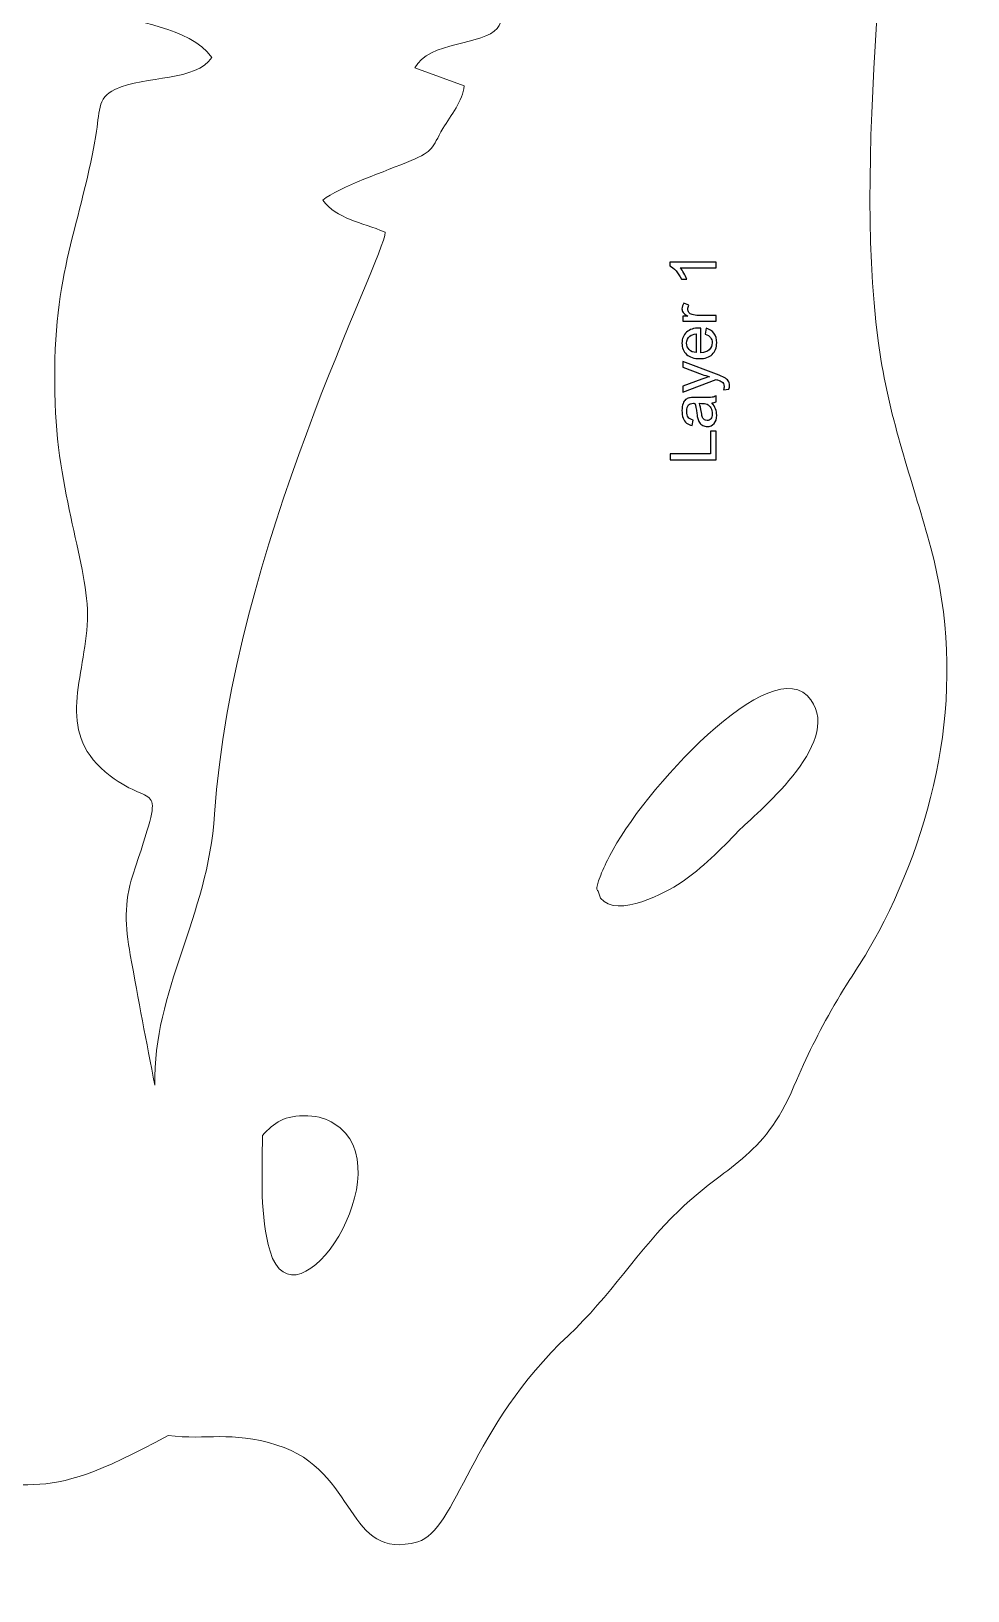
# Model space of a CAD drawing. Header units: millimetres. Extents: x -870 to 610, y 34 to 322.
# Drawn here: x -287.4 to -194.7, y 67 to 221.2 of the extents above; entities that cross this region are included whole.
import ezdxf

# ---------------------------------------------------------------- set-up
doc = ezdxf.new("R2010")
doc.units = ezdxf.units.MM
doc.header["$MEASUREMENT"] = 0
doc.layers.add('Layer 1', color=7, linetype='Continuous')

msp = doc.modelspace()

# ---------------------------------------------------------------- linework, layer by layer
at = {"layer": 'Layer 1', "lineweight": 18}
for points, knots in [([(-244.647, 242.9785), (-244.647, 242.9785), (-246.7763, 242.521), (-246.7763, 242.521), (-246.7763, 242.521), (-246.7763, 242.521), (-245.0315, 241.4322), (-245.0315, 241.4322), (-245.0315, 241.4322), (-243.3903, 240.7534), (-242.2151, 239.903), (-240.7778, 239.1623), (-240.7778, 239.1623), (-239.4305, 238.468), (-237.6423, 237.9354), (-236.383, 237.2847), (-236.383, 237.2847), (-236.4382, 235.5144), (-236.9839, 233.2724), (-237.7857, 231.9919), (-237.7857, 231.9919), (-242.4316, 230.4104), (-251.7294, 230.5039), (-254.7488, 227.7576), (-254.7488, 227.7576), (-254.2569, 227.3706), (-255.2745, 227.6944), (-253.8154, 227.2794), (-253.8154, 227.2794), (-252.3406, 226.8602), (-246.7867, 227.0779), (-240.1532, 224.6648), (-240.1532, 224.6648), (-240.2729, 223.7485), (-240.7465, 222.1), (-241.2685, 221.4316), (-241.2685, 221.4316), (-242.5086, 219.8432), (-248.0933, 220.1521), (-249.4147, 217.5305), (-249.4147, 217.5305), (-249.4147, 217.5305), (-244.526, 215.7602), (-244.526, 215.7602), (-244.526, 215.7602), (-244.6506, 214.277), (-245.8513, 212.888), (-246.6207, 211.5562), (-246.6207, 211.5562), (-247.7684, 209.57), (-247.5252, 209.3354), (-249.7593, 208.3853), (-249.7593, 208.3853), (-252.2202, 207.3386), (-256.8877, 205.7913), (-258.5122, 204.4685), (-258.5122, 204.4685), (-257.1191, 202.5629), (-254.714, 202.3355), (-252.3412, 201.2927), (-252.3412, 201.2927), (-252.3744, 198.7388), (-267.4715, 169.889), (-269.2076, 143.7638), (-269.2076, 143.7638), (-269.8923, 133.4613), (-275.314, 126.4365), (-275.1185, 116.9642), (-275.1185, 116.9642), (-275.9568, 121.2714), (-276.7385, 125.3275), (-277.5499, 129.8673), (-277.5499, 129.8673), (-278.0513, 132.6721), (-278.1957, 135.0004), (-277.2996, 137.7412), (-277.2996, 137.7412), (-274.0109, 147.7987), (-275.0148, 144.1112), (-279.541, 147.5541), (-279.541, 147.5541), (-284.9692, 151.6827), (-282.2094, 156.6744), (-281.8107, 162.4678), (-281.8107, 162.4678), (-281.4437, 167.8048), (-284.6612, 174.7184), (-284.9783, 184.351), (-284.9783, 184.351), (-285.3983, 197.1062), (-282.7144, 200.8935), (-280.9493, 210.8611), (-280.9493, 210.8611), (-280.5522, 213.1039), (-280.8832, 214.5823), (-279.0609, 215.4156), (-279.0609, 215.4156), (-275.9808, 216.8241), (-270.9923, 216.1932), (-269.4831, 218.5832), (-269.4831, 218.5832), (-271.7915, 221.7632), (-277.3128, 221.702), (-279.9025, 223.5231), (-279.9025, 223.5231), (-279.4628, 224.4793), (-280.7827, 223.9406), (-276.8061, 225.1386), (-276.8061, 225.1386), (-274.1578, 225.9364), (-268.6371, 227.6863), (-267.0381, 229.169), (-267.0381, 229.169), (-268.9306, 233.2897), (-277.4566, 232.099), (-281.7288, 233.2108), (-281.7288, 233.2108), (-281.9213, 234.8985), (-280.9652, 234.9339), (-279.3422, 235.759), (-279.3422, 235.759), (-275.4382, 237.7439), (-271.3905, 239.0067), (-267.8888, 240.8134), (-267.8888, 240.8134), (-268.1177, 242.1452), (-268.9884, 242.4795), (-270.8852, 243.3697), (-270.8852, 243.3697), (-276.2376, 245.8824), (-279.1925, 246.4963), (-285.0936, 246.792), (-285.0936, 246.792), (-285.0936, 246.792), (-286.6051, 252.4432), (-286.6051, 252.4432), (-286.6051, 252.4432), (-274.6417, 259.523), (-282.3923, 255.0991), (-271.2202, 258.7348), (-271.2202, 258.7348), (-272.264, 263.9763), (-285.6831, 264.1954), (-289.9147, 264.25), (-289.9147, 264.25), (-289.8931, 267.6908), (-277.0576, 270.2585), (-275.2229, 271.8652), (-275.2229, 271.8652), (-278.6713, 276.4647), (-289.4913, 274.0137), (-293.1952, 273.9911), (-293.1952, 273.9911), (-293.1952, 273.9911), (-294.3313, 277.4611), (-294.3313, 277.4611), (-294.3313, 277.4611), (-288.8829, 281.0772), (-278.9503, 280.5644), (-272.4213, 282.8041), (-272.4213, 282.8041), (-273.086, 287.2498), (-287.9301, 287.2244), (-290.8512, 286.8254), (-290.8512, 286.8254), (-292.873, 286.549), (-295.5735, 285.6356), (-297.358, 285.6855), (-297.358, 285.6855), (-297.358, 285.6855), (-297.8507, 287.3723), (-297.8507, 287.3723), (-297.8507, 287.3723), (-295.125, 289.7717), (-286.9301, 292.2612), (-286.611, 295.8598), (-286.611, 295.8598), (-289.187, 299.5955), (-297.2307, 296.3627), (-301.4787, 296.0651), (-301.4787, 296.0651), (-301.4787, 296.0651), (-304.5724, 302.8657), (-304.5724, 302.8657), (-304.5724, 302.8657), (-302.1119, 304.7649), (-295.8215, 306.672), (-293.1191, 307.7541), (-293.1191, 307.7541), (-293.6457, 314.1384), (-308.3273, 309.9878), (-310.1166, 312.127), (-310.1166, 312.127), (-315.2859, 318.3063), (-310.1772, 321.6322), (-322.4914, 321.0125), (-322.4914, 321.0125), (-326.9124, 320.7903), (-331.059, 320.3233), (-334.8136, 319.1265), (-334.8136, 319.1265), (-343.4234, 316.3826), (-346.9184, 313.0095), (-351.4633, 307.5423), (-351.4633, 307.5423), (-355.6599, 302.494), (-359.3532, 296.1362), (-361.6891, 289.1947), (-361.6891, 289.1947), (-362.9922, 285.3221), (-362.9953, 281.129), (-363.2967, 276.7953), (-363.2967, 276.7953), (-363.2967, 276.7953), (-366.8754, 251.9827), (-366.8754, 251.9827), (-366.8754, 251.9827), (-367.6504, 247.6113), (-368.9791, 244.4891), (-369.8763, 240.6096), (-369.8763, 240.6096), (-371.1901, 234.9298), (-366.3263, 235.1255), (-368.5885, 229.392), (-368.5885, 229.392), (-370.4081, 224.7809), (-371.5541, 224.3121), (-370.1433, 218.2614), (-370.1433, 218.2614), (-367.8375, 208.3726), (-365.2175, 207.7594), (-369.4437, 194.5862), (-369.4437, 194.5862), (-372.3285, 185.5936), (-379.9924, 157.0972), (-377.9483, 147.2062), (-377.9483, 147.2062), (-376.7734, 141.5213), (-374.3825, 142.322), (-372.0757, 139.0017), (-372.0757, 139.0017), (-368.2992, 133.566), (-375.3821, 124.5226), (-368.0728, 115.4842), (-368.0728, 115.4842), (-365.478, 112.2753), (-364.2926, 111.0883), (-362.9645, 106.1815), (-362.9645, 106.1815), (-358.6938, 90.4001), (-357.1257, 91.2932), (-343.8922, 82.856), (-343.8922, 82.856), (-340.2451, 80.5309), (-338.5911, 79.8753), (-334.146, 78.1555), (-334.146, 78.1555), (-330.5649, 76.7701), (-328.1668, 74.7261), (-325.3366, 72.8116), (-325.3366, 72.8116), (-319.2911, 68.7225), (-318.8457, 72.7317), (-313.6722, 71.917), (-313.6722, 71.917), (-310.2614, 71.3798), (-307.5469, 66.9943), (-304.1388, 67.088), (-304.1388, 67.088), (-298.3959, 67.2459), (-300.6373, 75.6652), (-300.3988, 77.206), (-300.3988, 77.206), (-286.4464, 78.7646), (-287.7094, 74.698), (-273.8136, 82.3551), (-273.8136, 82.3551), (-269.9039, 81.8474), (-267.6931, 82.8515), (-263.0482, 81.4042), (-263.0482, 81.4042), (-254.9965, 78.8948), (-256.26, 69.8113), (-249.1102, 71.8447), (-249.1102, 71.8447), (-245.3072, 72.9266), (-243.9046, 83.1902), (-234.208, 92.245), (-234.208, 92.245), (-230.1678, 96.018), (-227.2953, 100.6977), (-223.2738, 104.5976), (-223.2738, 104.5976), (-218.6877, 109.0453), (-214.9368, 109.7264), (-211.9067, 116.8681), (-211.9067, 116.8681), (-210.6026, 119.9421), (-209.5401, 122.0488), (-207.9146, 124.8854), (-207.9146, 124.8854), (-206.205, 127.8683), (-204.9803, 129.3877), (-203.5235, 132.1572), (-203.5235, 132.1572), (-197.7374, 143.1591), (-194.7098, 156.5355), (-198.3747, 170.1083), (-198.3747, 170.1083), (-200.0611, 176.3541), (-202.2365, 182.0894), (-203.3055, 188.7537), (-203.3055, 188.7537), (-206.3575, 207.7792), (-202.0685, 235.8942), (-201.3086, 255.6392), (-201.3086, 255.6392), (-201.0228, 263.0654), (-200.3092, 270.2179), (-199.7798, 277.4989), (-199.7798, 277.4989), (-199.1226, 286.5358), (-197.5488, 291.4732), (-203.2864, 296.8018), (-203.2864, 296.8018), (-205.361, 298.7285), (-207.6688, 300.2813), (-210.0373, 302.0441), (-210.0373, 302.0441), (-211.8628, 303.4031), (-214.562, 306.2305), (-217.0044, 306.6796), (-217.0044, 306.6796), (-221.2094, 307.4527), (-222.511, 308.5089), (-226.8168, 308.492), (-226.8168, 308.492), (-229.7919, 308.48), (-234.541, 307.9301), (-235.9977, 306.06), (-235.9977, 306.06), (-235.9977, 306.06), (-223.0793, 301.9585), (-223.0793, 301.9585), (-223.0793, 301.9585), (-223.0793, 301.9585), (-223.6777, 299.7615), (-223.6777, 299.7615), (-223.6777, 299.7615), (-225.6211, 299.8821), (-227.015, 300.8556), (-229.2645, 301.1173), (-229.2645, 301.1173), (-233.263, 301.5823), (-237.8213, 300.9137), (-241.3811, 299.4729), (-241.3811, 299.4729), (-243.208, 298.7332), (-244.847, 297.9906), (-245.0883, 296.5657), (-245.0883, 296.5657), (-241.8569, 294.8724), (-237.5069, 294.8952), (-233.575, 294.3467), (-233.575, 294.3467), (-231.7224, 294.0881), (-229.5835, 293.6099), (-227.9643, 292.9125), (-227.9643, 292.9125), (-226.0333, 292.0807), (-225.5121, 291.5184), (-225.9897, 288.6963), (-225.9897, 288.6963), (-229.2497, 287.9611), (-235.9335, 288.467), (-237.0987, 285.627), (-237.0987, 285.627), (-236.2914, 284.9156), (-231.5459, 283.8141), (-230.1646, 283.649), (-230.1646, 283.649), (-229.0515, 282.5907), (-229.0945, 283.053), (-228.0851, 282.451), (-228.0851, 282.451), (-228.0851, 282.451), (-229.1973, 281.9489), (-229.1973, 281.9489), (-229.1973, 281.9489), (-229.3707, 281.92), (-229.387, 281.8108), (-229.4831, 281.7436), (-229.4831, 281.7436), (-231.011, 281.5004), (-232.807, 281.0438), (-234.0926, 280.5766), (-234.0926, 280.5766), (-235.935, 279.9069), (-236.8957, 279.6371), (-237.1517, 277.8639), (-237.1517, 277.8639), (-235.6474, 274.596), (-229.3572, 275.2734), (-226.4384, 273.2766), (-226.4384, 273.2766), (-226.1056, 270.187), (-227.9613, 259.7161), (-228.9778, 257.1268), (-228.9778, 257.1268), (-235.391, 256.7918), (-241.9015, 257.7511), (-247.0124, 254.7213), (-247.0124, 254.7213), (-245.9604, 253.5714), (-244.8178, 253.7432), (-243.0874, 253.4359), (-243.0874, 253.4359), (-239.4495, 252.7899), (-234.7687, 251.345), (-231.3446, 250.3978), (-231.3446, 250.3978), (-231.519, 248.8761), (-232.9033, 245.7844), (-233.552, 244.418), (-233.552, 244.418), (-235.5463, 244.3084), (-237.7627, 244.276), (-239.5458, 243.9644), (-239.5458, 243.9644), (-241.2385, 243.6687), (-242.929, 243.1555), (-244.647, 242.9785)], [0, 0, 0, 0, 0.00917431, 0.00917431, 0.00917431, 0.00917431, 0.01834862, 0.01834862, 0.01834862, 0.01834862, 0.02752294, 0.02752294, 0.02752294, 0.02752294, 0.03669725, 0.03669725, 0.03669725, 0.03669725, 0.04587156, 0.04587156, 0.04587156, 0.04587156, 0.05504587, 0.05504587, 0.05504587, 0.05504587, 0.06422018, 0.06422018, 0.06422018, 0.06422018, 0.0733945, 0.0733945, 0.0733945, 0.0733945, 0.08256881, 0.08256881, 0.08256881, 0.08256881, 0.09174312, 0.09174312, 0.09174312, 0.09174312, 0.10091743, 0.10091743, 0.10091743, 0.10091743, 0.11009174, 0.11009174, 0.11009174, 0.11009174, 0.11926606, 0.11926606, 0.11926606, 0.11926606, 0.12844037, 0.12844037, 0.12844037, 0.12844037, 0.13761468, 0.13761468, 0.13761468, 0.13761468, 0.14678899, 0.14678899, 0.14678899, 0.14678899, 0.1559633, 0.1559633, 0.1559633, 0.1559633, 0.16513761, 0.16513761, 0.16513761, 0.16513761, 0.17431193, 0.17431193, 0.17431193, 0.17431193, 0.18348624, 0.18348624, 0.18348624, 0.18348624, 0.19266055, 0.19266055, 0.19266055, 0.19266055, 0.20183486, 0.20183486, 0.20183486, 0.20183486, 0.21100917, 0.21100917, 0.21100917, 0.21100917, 0.22018349, 0.22018349, 0.22018349, 0.22018349, 0.2293578, 0.2293578, 0.2293578, 0.2293578, 0.23853211, 0.23853211, 0.23853211, 0.23853211, 0.24770642, 0.24770642, 0.24770642, 0.24770642, 0.25688073, 0.25688073, 0.25688073, 0.25688073, 0.26605505, 0.26605505, 0.26605505, 0.26605505, 0.27522936, 0.27522936, 0.27522936, 0.27522936, 0.28440367, 0.28440367, 0.28440367, 0.28440367, 0.29357798, 0.29357798, 0.29357798, 0.29357798, 0.30275229, 0.30275229, 0.30275229, 0.30275229, 0.31192661, 0.31192661, 0.31192661, 0.31192661, 0.32110092, 0.32110092, 0.32110092, 0.32110092, 0.33027523, 0.33027523, 0.33027523, 0.33027523, 0.33944954, 0.33944954, 0.33944954, 0.33944954, 0.34862385, 0.34862385, 0.34862385, 0.34862385, 0.35779817, 0.35779817, 0.35779817, 0.35779817, 0.36697248, 0.36697248, 0.36697248, 0.36697248, 0.37614679, 0.37614679, 0.37614679, 0.37614679, 0.3853211, 0.3853211, 0.3853211, 0.3853211, 0.39449541, 0.39449541, 0.39449541, 0.39449541, 0.40366972, 0.40366972, 0.40366972, 0.40366972, 0.41284404, 0.41284404, 0.41284404, 0.41284404, 0.42201835, 0.42201835, 0.42201835, 0.42201835, 0.43119266, 0.43119266, 0.43119266, 0.43119266, 0.44036697, 0.44036697, 0.44036697, 0.44036697, 0.44954128, 0.44954128, 0.44954128, 0.44954128, 0.4587156, 0.4587156, 0.4587156, 0.4587156, 0.46788991, 0.46788991, 0.46788991, 0.46788991, 0.47706422, 0.47706422, 0.47706422, 0.47706422, 0.48623853, 0.48623853, 0.48623853, 0.48623853, 0.49541284, 0.49541284, 0.49541284, 0.49541284, 0.50458716, 0.50458716, 0.50458716, 0.50458716, 0.51376147, 0.51376147, 0.51376147, 0.51376147, 0.52293578, 0.52293578, 0.52293578, 0.52293578, 0.53211009, 0.53211009, 0.53211009, 0.53211009, 0.5412844, 0.5412844, 0.5412844, 0.5412844, 0.55045872, 0.55045872, 0.55045872, 0.55045872, 0.55963303, 0.55963303, 0.55963303, 0.55963303, 0.56880734, 0.56880734, 0.56880734, 0.56880734, 0.57798165, 0.57798165, 0.57798165, 0.57798165, 0.58715596, 0.58715596, 0.58715596, 0.58715596, 0.59633028, 0.59633028, 0.59633028, 0.59633028, 0.60550459, 0.60550459, 0.60550459, 0.60550459, 0.6146789, 0.6146789, 0.6146789, 0.6146789, 0.62385321, 0.62385321, 0.62385321, 0.62385321, 0.63302752, 0.63302752, 0.63302752, 0.63302752, 0.64220183, 0.64220183, 0.64220183, 0.64220183, 0.65137615, 0.65137615, 0.65137615, 0.65137615, 0.66055046, 0.66055046, 0.66055046, 0.66055046, 0.66972477, 0.66972477, 0.66972477, 0.66972477, 0.67889908, 0.67889908, 0.67889908, 0.67889908, 0.68807339, 0.68807339, 0.68807339, 0.68807339, 0.69724771, 0.69724771, 0.69724771, 0.69724771, 0.70642202, 0.70642202, 0.70642202, 0.70642202, 0.71559633, 0.71559633, 0.71559633, 0.71559633, 0.72477064, 0.72477064, 0.72477064, 0.72477064, 0.73394495, 0.73394495, 0.73394495, 0.73394495, 0.74311927, 0.74311927, 0.74311927, 0.74311927, 0.75229358, 0.75229358, 0.75229358, 0.75229358, 0.76146789, 0.76146789, 0.76146789, 0.76146789, 0.7706422, 0.7706422, 0.7706422, 0.7706422, 0.77981651, 0.77981651, 0.77981651, 0.77981651, 0.78899083, 0.78899083, 0.78899083, 0.78899083, 0.79816514, 0.79816514, 0.79816514, 0.79816514, 0.80733945, 0.80733945, 0.80733945, 0.80733945, 0.81651376, 0.81651376, 0.81651376, 0.81651376, 0.82568807, 0.82568807, 0.82568807, 0.82568807, 0.83486239, 0.83486239, 0.83486239, 0.83486239, 0.8440367, 0.8440367, 0.8440367, 0.8440367, 0.85321101, 0.85321101, 0.85321101, 0.85321101, 0.86238532, 0.86238532, 0.86238532, 0.86238532, 0.87155963, 0.87155963, 0.87155963, 0.87155963, 0.88073394, 0.88073394, 0.88073394, 0.88073394, 0.88990826, 0.88990826, 0.88990826, 0.88990826, 0.89908257, 0.89908257, 0.89908257, 0.89908257, 0.90825688, 0.90825688, 0.90825688, 0.90825688, 0.91743119, 0.91743119, 0.91743119, 0.91743119, 0.9266055, 0.9266055, 0.9266055, 0.9266055, 0.93577982, 0.93577982, 0.93577982, 0.93577982, 0.94495413, 0.94495413, 0.94495413, 0.94495413, 0.95412844, 0.95412844, 0.95412844, 0.95412844, 0.96330275, 0.96330275, 0.96330275, 0.96330275, 0.97247706, 0.97247706, 0.97247706, 0.97247706, 0.98165138, 0.98165138, 0.98165138, 0.98165138, 1, 1, 1, 1]), ([(-230.1155, 139.6987), (-227.0561, 145.7638), (-213.9901, 160.3211), (-210.2252, 155.0768), (-210.2252, 155.0768), (-207.06, 150.6678), (-215.7928, 143.7554), (-217.382, 142.1114), (-217.382, 142.1114), (-219.1762, 140.2551), (-220.898, 138.4708), (-223.1587, 136.9563), (-223.1587, 136.9563), (-224.4117, 136.1166), (-229.368, 133.3774), (-231.0448, 135.4599), (-231.0448, 135.4599), (-231.0448, 135.4599), (-231.2454, 136.0626), (-231.2454, 136.0626), (-231.2454, 136.0626), (-231.3045, 136.4239), (-231.6994, 135.9349), (-231.0184, 137.7435), (-231.0184, 137.7435), (-230.7957, 138.3351), (-230.408, 139.1184), (-230.1155, 139.6987)], [0, 0, 0, 0, 0.125, 0.125, 0.125, 0.125, 0.25, 0.25, 0.25, 0.25, 0.375, 0.375, 0.375, 0.375, 0.5, 0.5, 0.5, 0.5, 0.625, 0.625, 0.625, 0.625, 0.75, 0.75, 0.75, 0.75, 1, 1, 1, 1]), ([(-264.4836, 112.0185), (-263.2848, 113.2503), (-262.3412, 114.0491), (-259.9731, 113.9464), (-259.9731, 113.9464), (-258.913, 113.9004), (-258.1132, 113.6371), (-257.4079, 113.203), (-257.4079, 113.203), (-250.2365, 108.7867), (-261.1933, 92.1311), (-263.7278, 100.5741), (-263.7278, 100.5741), (-264.7427, 103.9548), (-264.4905, 107.9925), (-264.4836, 112.0185)], [0, 0, 0, 0, 0.2, 0.2, 0.2, 0.2, 0.4, 0.4, 0.4, 0.4, 0.6, 0.6, 0.6, 0.6, 1, 1, 1, 1])]:
    msp.add_open_spline(points, degree=3, knots=knots, dxfattribs=at)
at = {"layer": 'Layer 1'}
for points, knots in [([(-219.6145, 198.3357), (-219.6145, 198.3357), (-219.6145, 197.7769), (-219.6145, 197.7769), (-219.6145, 197.7769), (-219.6145, 197.7769), (-223.1726, 197.7769), (-223.1726, 197.7769), (-223.1726, 197.7769), (-223.0435, 197.6425), (-222.9154, 197.4658), (-222.7874, 197.2477), (-222.7874, 197.2477), (-222.6593, 197.0297), (-222.563, 196.8329), (-222.4995, 196.6593), (-222.4995, 196.6593), (-222.4995, 196.6593), (-223.0393, 196.6593), (-223.0393, 196.6593), (-223.0393, 196.6593), (-223.1853, 196.9715), (-223.3631, 197.2446), (-223.5727, 197.4785), (-223.5727, 197.4785), (-223.7812, 197.7123), (-223.9833, 197.8785), (-224.1802, 197.9759), (-224.1802, 197.9759), (-224.1802, 197.9759), (-224.1802, 198.3357), (-224.1802, 198.3357), (-224.1802, 198.3357), (-224.1802, 198.3357), (-219.6145, 198.3357), (-219.6145, 198.3357)], [0, 0, 0, 0, 0.1, 0.1, 0.1, 0.1, 0.2, 0.2, 0.2, 0.2, 0.3, 0.3, 0.3, 0.3, 0.4, 0.4, 0.4, 0.4, 0.5, 0.5, 0.5, 0.5, 0.6, 0.6, 0.6, 0.6, 0.7, 0.7, 0.7, 0.7, 0.8, 0.8, 0.8, 0.8, 1, 1, 1, 1]), ([(-219.6145, 192.5075), (-219.6145, 192.5075), (-222.9102, 192.5075), (-222.9102, 192.5075), (-222.9102, 192.5075), (-222.9102, 192.5075), (-222.9102, 193.0091), (-222.9102, 193.0091), (-222.9102, 193.0091), (-222.9102, 193.0091), (-222.4053, 193.0091), (-222.4053, 193.0091), (-222.4053, 193.0091), (-222.6392, 193.1372), (-222.7937, 193.2557), (-222.8678, 193.3647), (-222.8678, 193.3647), (-222.943, 193.4737), (-222.98, 193.5933), (-222.98, 193.7235), (-222.98, 193.7235), (-222.98, 193.9119), (-222.9207, 194.1034), (-222.8033, 194.2982), (-222.8033, 194.2982), (-222.8033, 194.2982), (-222.2879, 194.0992), (-222.2879, 194.0992), (-222.2879, 194.0992), (-222.3641, 193.9637), (-222.4022, 193.8283), (-222.4022, 193.6928), (-222.4022, 193.6928), (-222.4022, 193.5711), (-222.3651, 193.4621), (-222.2921, 193.3658), (-222.2921, 193.3658), (-222.2191, 193.2695), (-222.1175, 193.2007), (-221.9873, 193.1594), (-221.9873, 193.1594), (-221.7894, 193.0969), (-221.5724, 193.0663), (-221.3364, 193.0663), (-221.3364, 193.0663), (-221.3364, 193.0663), (-219.6145, 193.0663), (-219.6145, 193.0663), (-219.6145, 193.0663), (-219.6145, 193.0663), (-219.6145, 192.5075), (-219.6145, 192.5075)], [0, 0, 0, 0, 0.07142857, 0.07142857, 0.07142857, 0.07142857, 0.14285714, 0.14285714, 0.14285714, 0.14285714, 0.21428571, 0.21428571, 0.21428571, 0.21428571, 0.28571429, 0.28571429, 0.28571429, 0.28571429, 0.35714286, 0.35714286, 0.35714286, 0.35714286, 0.42857143, 0.42857143, 0.42857143, 0.42857143, 0.5, 0.5, 0.5, 0.5, 0.57142857, 0.57142857, 0.57142857, 0.57142857, 0.64285714, 0.64285714, 0.64285714, 0.64285714, 0.71428571, 0.71428571, 0.71428571, 0.71428571, 0.78571429, 0.78571429, 0.78571429, 0.78571429, 0.85714286, 0.85714286, 0.85714286, 0.85714286, 1, 1, 1, 1]), ([(-220.6813, 191.23), (-220.6813, 191.23), (-220.6051, 191.8079), (-220.6051, 191.8079), (-220.6051, 191.8079), (-220.2696, 191.7179), (-220.0082, 191.5496), (-219.823, 191.3041), (-219.823, 191.3041), (-219.6378, 191.0586), (-219.5446, 190.7453), (-219.5446, 190.3632), (-219.5446, 190.3632), (-219.5446, 189.8827), (-219.6928, 189.5017), (-219.9892, 189.2202), (-219.9892, 189.2202), (-220.2844, 188.9387), (-220.7004, 188.798), (-221.2348, 188.798), (-221.2348, 188.798), (-221.7873, 188.798), (-222.2169, 188.9398), (-222.5217, 189.2245), (-222.5217, 189.2245), (-222.8276, 189.5092), (-222.98, 189.8785), (-222.98, 190.3325), (-222.98, 190.3325), (-222.98, 190.7717), (-222.8308, 191.1305), (-222.5313, 191.4089), (-222.5313, 191.4089), (-222.2318, 191.6872), (-221.8105, 191.8269), (-221.2676, 191.8269), (-221.2676, 191.8269), (-221.2348, 191.8269), (-221.1851, 191.8258), (-221.1195, 191.8237), (-221.1195, 191.8237), (-221.1195, 191.8237), (-221.1195, 189.3695), (-221.1195, 189.3695), (-221.1195, 189.3695), (-220.7586, 189.3906), (-220.4813, 189.4922), (-220.2897, 189.6764), (-220.2897, 189.6764), (-220.0982, 189.8595), (-220.0019, 190.0891), (-220.0019, 190.3632), (-220.0019, 190.3632), (-220.0019, 190.5675), (-220.0558, 190.7421), (-220.1638, 190.886), (-220.1638, 190.886), (-220.2717, 191.031), (-220.4442, 191.1453), (-220.6813, 191.23)], [0, 0, 0, 0, 0.0625, 0.0625, 0.0625, 0.0625, 0.125, 0.125, 0.125, 0.125, 0.1875, 0.1875, 0.1875, 0.1875, 0.25, 0.25, 0.25, 0.25, 0.3125, 0.3125, 0.3125, 0.3125, 0.375, 0.375, 0.375, 0.375, 0.4375, 0.4375, 0.4375, 0.4375, 0.5, 0.5, 0.5, 0.5, 0.5625, 0.5625, 0.5625, 0.5625, 0.625, 0.625, 0.625, 0.625, 0.6875, 0.6875, 0.6875, 0.6875, 0.75, 0.75, 0.75, 0.75, 0.8125, 0.8125, 0.8125, 0.8125, 0.875, 0.875, 0.875, 0.875, 1, 1, 1, 1]), ([(-221.5767, 189.4012), (-221.5767, 189.4012), (-221.5767, 191.2364), (-221.5767, 191.2364), (-221.5767, 191.2364), (-221.8539, 191.212), (-222.0614, 191.1411), (-222.2, 191.0257), (-222.2, 191.0257), (-222.4149, 190.849), (-222.5228, 190.6183), (-222.5228, 190.3357), (-222.5228, 190.3357), (-222.5228, 190.0796), (-222.4371, 189.8648), (-222.2656, 189.6901), (-222.2656, 189.6901), (-222.0942, 189.5166), (-221.8645, 189.4203), (-221.5767, 189.4012)], [0, 0, 0, 0, 0.16666667, 0.16666667, 0.16666667, 0.16666667, 0.33333333, 0.33333333, 0.33333333, 0.33333333, 0.5, 0.5, 0.5, 0.5, 0.66666667, 0.66666667, 0.66666667, 0.66666667, 1, 1, 1, 1]), ([(-218.3477, 185.7817), (-218.3477, 185.7817), (-218.8641, 185.7182), (-218.8641, 185.7182), (-218.8641, 185.7182), (-218.8313, 185.841), (-218.8144, 185.9468), (-218.8144, 186.0378), (-218.8144, 186.0378), (-218.8144, 186.1627), (-218.8356, 186.2622), (-218.8768, 186.3363), (-218.8768, 186.3363), (-218.9181, 186.4114), (-218.9763, 186.4728), (-219.0504, 186.5204), (-219.0504, 186.5204), (-219.1065, 186.5553), (-219.2451, 186.6125), (-219.4674, 186.6908), (-219.4674, 186.6908), (-219.4981, 186.7014), (-219.5436, 186.7173), (-219.6039, 186.7406), (-219.6039, 186.7406), (-219.6039, 186.7406), (-222.9102, 185.4896), (-222.9102, 185.4896), (-222.9102, 185.4896), (-222.9102, 185.4896), (-222.9102, 186.0865), (-222.9102, 186.0865), (-222.9102, 186.0865), (-222.9102, 186.0865), (-221.0073, 186.7744), (-221.0073, 186.7744), (-221.0073, 186.7744), (-220.766, 186.8644), (-220.513, 186.9438), (-220.2463, 187.0147), (-220.2463, 187.0147), (-220.4972, 187.0792), (-220.7448, 187.1554), (-220.9882, 187.2443), (-220.9882, 187.2443), (-220.9882, 187.2443), (-222.9102, 187.9471), (-222.9102, 187.9471), (-222.9102, 187.9471), (-222.9102, 187.9471), (-222.9102, 188.5048), (-222.9102, 188.5048), (-222.9102, 188.5048), (-222.9102, 188.5048), (-219.5573, 187.2591), (-219.5573, 187.2591), (-219.5573, 187.2591), (-219.1965, 187.1247), (-218.9488, 187.02), (-218.8123, 186.9448), (-218.8123, 186.9448), (-218.6292, 186.8453), (-218.4948, 186.731), (-218.4091, 186.603), (-218.4091, 186.603), (-218.3233, 186.4739), (-218.281, 186.3204), (-218.281, 186.1426), (-218.281, 186.1426), (-218.281, 186.0346), (-218.3032, 185.914), (-218.3477, 185.7817)], [0, 0, 0, 0, 0.05263158, 0.05263158, 0.05263158, 0.05263158, 0.10526316, 0.10526316, 0.10526316, 0.10526316, 0.15789474, 0.15789474, 0.15789474, 0.15789474, 0.21052632, 0.21052632, 0.21052632, 0.21052632, 0.26315789, 0.26315789, 0.26315789, 0.26315789, 0.31578947, 0.31578947, 0.31578947, 0.31578947, 0.36842105, 0.36842105, 0.36842105, 0.36842105, 0.42105263, 0.42105263, 0.42105263, 0.42105263, 0.47368421, 0.47368421, 0.47368421, 0.47368421, 0.52631579, 0.52631579, 0.52631579, 0.52631579, 0.57894737, 0.57894737, 0.57894737, 0.57894737, 0.63157895, 0.63157895, 0.63157895, 0.63157895, 0.68421053, 0.68421053, 0.68421053, 0.68421053, 0.73684211, 0.73684211, 0.73684211, 0.73684211, 0.78947368, 0.78947368, 0.78947368, 0.78947368, 0.84210526, 0.84210526, 0.84210526, 0.84210526, 0.89473684, 0.89473684, 0.89473684, 0.89473684, 1, 1, 1, 1]), ([(-220.0273, 184.4281), (-219.8505, 184.2206), (-219.7267, 184.0206), (-219.6537, 183.829), (-219.6537, 183.829), (-219.5806, 183.6375), (-219.5446, 183.4322), (-219.5446, 183.212), (-219.5446, 183.212), (-219.5446, 182.8501), (-219.6325, 182.5717), (-219.8092, 182.377), (-219.8092, 182.377), (-219.9849, 182.1823), (-220.2103, 182.0849), (-220.4845, 182.0849), (-220.4845, 182.0849), (-220.6453, 182.0849), (-220.7924, 182.1219), (-220.9258, 182.195), (-220.9258, 182.195), (-221.0591, 182.2691), (-221.165, 182.3654), (-221.2454, 182.4839), (-221.2454, 182.4839), (-221.3258, 182.6035), (-221.3872, 182.7368), (-221.4285, 182.8861), (-221.4285, 182.8861), (-221.4571, 182.9961), (-221.4846, 183.1623), (-221.5121, 183.3835), (-221.5121, 183.3835), (-221.565, 183.8343), (-221.6296, 184.1677), (-221.7037, 184.3804), (-221.7037, 184.3804), (-221.7799, 184.3825), (-221.8285, 184.3836), (-221.8486, 184.3836), (-221.8486, 184.3836), (-222.0751, 184.3836), (-222.2349, 184.3307), (-222.3281, 184.2249), (-222.3281, 184.2249), (-222.454, 184.082), (-222.5165, 183.8693), (-222.5165, 183.5877), (-222.5165, 183.5877), (-222.5165, 183.3242), (-222.4699, 183.1295), (-222.3778, 183.0046), (-222.3778, 183.0046), (-222.2857, 182.8787), (-222.1217, 182.7866), (-221.8878, 182.7263), (-221.8878, 182.7263), (-221.8878, 182.7263), (-221.964, 182.1802), (-221.964, 182.1802), (-221.964, 182.1802), (-222.1979, 182.2299), (-222.3873, 182.3114), (-222.5313, 182.4257), (-222.5313, 182.4257), (-222.6752, 182.54), (-222.7853, 182.7051), (-222.8636, 182.921), (-222.8636, 182.921), (-222.9408, 183.1358), (-222.98, 183.3867), (-222.98, 183.6703), (-222.98, 183.6703), (-222.98, 183.9518), (-222.9472, 184.1815), (-222.8805, 184.3582), (-222.8805, 184.3582), (-222.8138, 184.5339), (-222.7313, 184.6641), (-222.6308, 184.7466), (-222.6308, 184.7466), (-222.5302, 184.8292), (-222.4032, 184.8874), (-222.2498, 184.9212), (-222.2498, 184.9212), (-222.1545, 184.9392), (-221.9831, 184.9488), (-221.7365, 184.9488), (-221.7365, 184.9488), (-221.7365, 184.9488), (-220.9956, 184.9488), (-220.9956, 184.9488), (-220.9956, 184.9488), (-220.4781, 184.9488), (-220.1511, 184.9604), (-220.0124, 184.9837), (-220.0124, 184.9837), (-219.8738, 185.0059), (-219.7415, 185.0525), (-219.6145, 185.1202), (-219.6145, 185.1202), (-219.6145, 185.1202), (-219.6145, 184.536), (-219.6145, 184.536), (-219.6145, 184.536), (-219.732, 184.4799), (-219.8696, 184.4439), (-220.0273, 184.4281)], [0, 0, 0, 0, 0.03571429, 0.03571429, 0.03571429, 0.03571429, 0.07142857, 0.07142857, 0.07142857, 0.07142857, 0.10714286, 0.10714286, 0.10714286, 0.10714286, 0.14285714, 0.14285714, 0.14285714, 0.14285714, 0.17857143, 0.17857143, 0.17857143, 0.17857143, 0.21428571, 0.21428571, 0.21428571, 0.21428571, 0.25, 0.25, 0.25, 0.25, 0.28571429, 0.28571429, 0.28571429, 0.28571429, 0.32142857, 0.32142857, 0.32142857, 0.32142857, 0.35714286, 0.35714286, 0.35714286, 0.35714286, 0.39285714, 0.39285714, 0.39285714, 0.39285714, 0.42857143, 0.42857143, 0.42857143, 0.42857143, 0.46428571, 0.46428571, 0.46428571, 0.46428571, 0.5, 0.5, 0.5, 0.5, 0.53571429, 0.53571429, 0.53571429, 0.53571429, 0.57142857, 0.57142857, 0.57142857, 0.57142857, 0.60714286, 0.60714286, 0.60714286, 0.60714286, 0.64285714, 0.64285714, 0.64285714, 0.64285714, 0.67857143, 0.67857143, 0.67857143, 0.67857143, 0.71428571, 0.71428571, 0.71428571, 0.71428571, 0.75, 0.75, 0.75, 0.75, 0.78571429, 0.78571429, 0.78571429, 0.78571429, 0.82142857, 0.82142857, 0.82142857, 0.82142857, 0.85714286, 0.85714286, 0.85714286, 0.85714286, 0.89285714, 0.89285714, 0.89285714, 0.89285714, 0.92857143, 0.92857143, 0.92857143, 0.92857143, 1, 1, 1, 1]), ([(-221.2655, 184.3836), (-221.183, 184.1804), (-221.1131, 183.8756), (-221.056, 183.4692), (-221.056, 183.4692), (-221.0231, 183.2385), (-220.9861, 183.0755), (-220.9448, 182.9803), (-220.9448, 182.9803), (-220.9036, 182.885), (-220.8432, 182.812), (-220.7649, 182.7601), (-220.7649, 182.7601), (-220.6855, 182.7083), (-220.5977, 182.6818), (-220.5003, 182.6818), (-220.5003, 182.6818), (-220.3532, 182.6818), (-220.2294, 182.7379), (-220.131, 182.8511), (-220.131, 182.8511), (-220.0325, 182.9644), (-219.9828, 183.1295), (-219.9828, 183.3464), (-219.9828, 183.3464), (-219.9828, 183.5613), (-220.0294, 183.7528), (-220.1236, 183.9211), (-220.1236, 183.9211), (-220.2167, 184.0883), (-220.3448, 184.2122), (-220.5067, 184.2905), (-220.5067, 184.2905), (-220.6326, 184.3508), (-220.8178, 184.3804), (-221.0623, 184.3804), (-221.0623, 184.3804), (-221.0623, 184.3804), (-221.2655, 184.3836), (-221.2655, 184.3836)], [0, 0, 0, 0, 0.09090909, 0.09090909, 0.09090909, 0.09090909, 0.18181818, 0.18181818, 0.18181818, 0.18181818, 0.27272727, 0.27272727, 0.27272727, 0.27272727, 0.36363636, 0.36363636, 0.36363636, 0.36363636, 0.45454545, 0.45454545, 0.45454545, 0.45454545, 0.54545455, 0.54545455, 0.54545455, 0.54545455, 0.63636364, 0.63636364, 0.63636364, 0.63636364, 0.72727273, 0.72727273, 0.72727273, 0.72727273, 0.81818182, 0.81818182, 0.81818182, 0.81818182, 1, 1, 1, 1]), ([(-219.6145, 178.7882), (-219.6145, 178.7882), (-224.1611, 178.7882), (-224.1611, 178.7882), (-224.1611, 178.7882), (-224.1611, 178.7882), (-224.1611, 179.3914), (-224.1611, 179.3914), (-224.1611, 179.3914), (-224.1611, 179.3914), (-220.1479, 179.3914), (-220.1479, 179.3914), (-220.1479, 179.3914), (-220.1479, 179.3914), (-220.1479, 181.6266), (-220.1479, 181.6266), (-220.1479, 181.6266), (-220.1479, 181.6266), (-219.6145, 181.6266), (-219.6145, 181.6266), (-219.6145, 181.6266), (-219.6145, 181.6266), (-219.6145, 178.7882), (-219.6145, 178.7882)], [0, 0, 0, 0, 0.14285714, 0.14285714, 0.14285714, 0.14285714, 0.28571429, 0.28571429, 0.28571429, 0.28571429, 0.42857143, 0.42857143, 0.42857143, 0.42857143, 0.57142857, 0.57142857, 0.57142857, 0.57142857, 0.71428571, 0.71428571, 0.71428571, 0.71428571, 1, 1, 1, 1])]:
    msp.add_open_spline(points, degree=3, knots=knots, dxfattribs=at)

doc.saveas('drawing.dxf')
